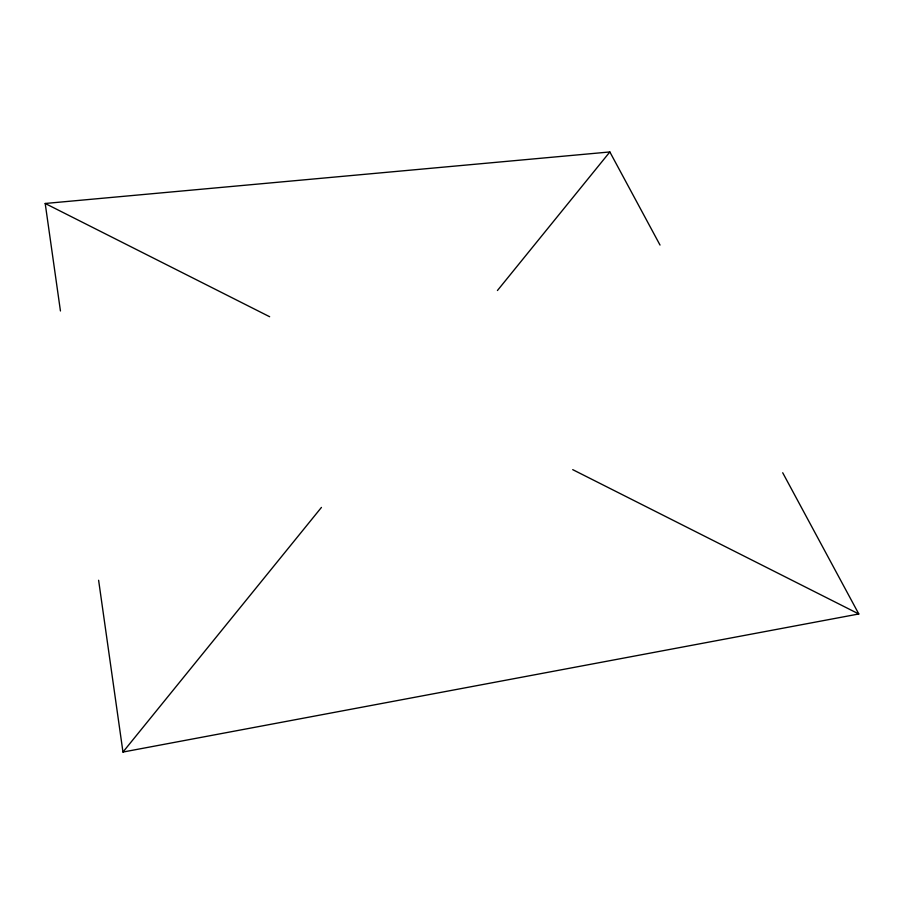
<?xml version="1.0" encoding="UTF-8"?>
<svg xmlns="http://www.w3.org/2000/svg" width="904" height="904" viewBox="0 0 904 904"><rect width="100%" height="100%" fill="white"/><g stroke="black" fill="none" stroke-linecap="round" stroke-linejoin="round"><path stroke-width="1.36" d="M98.615 580.266L122.967 752.049L321.44 507.415M497.426 290.523L609.85 151.951L660.022 245.063M122.967 752.049L858.8 613.974L782.706 472.747M60.444 310.976L45.2 203.479L609.85 151.951M45.2 203.479L269.652 316.728M572.718 469.639L858.8 613.974"/></g></svg>
